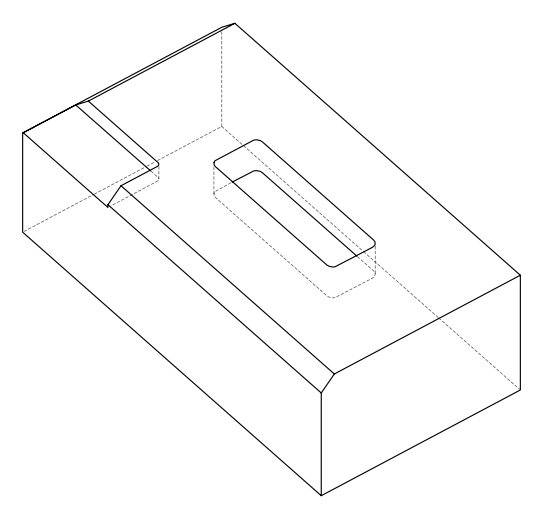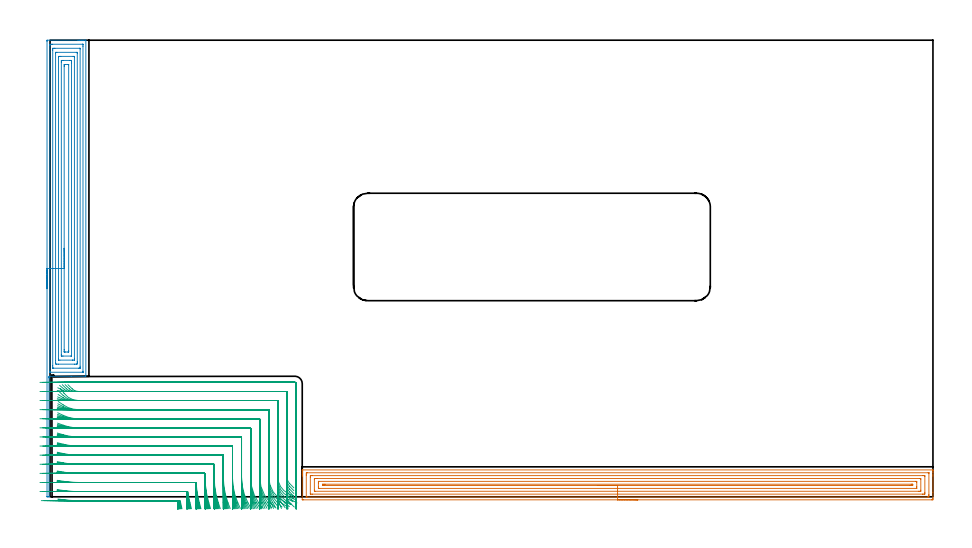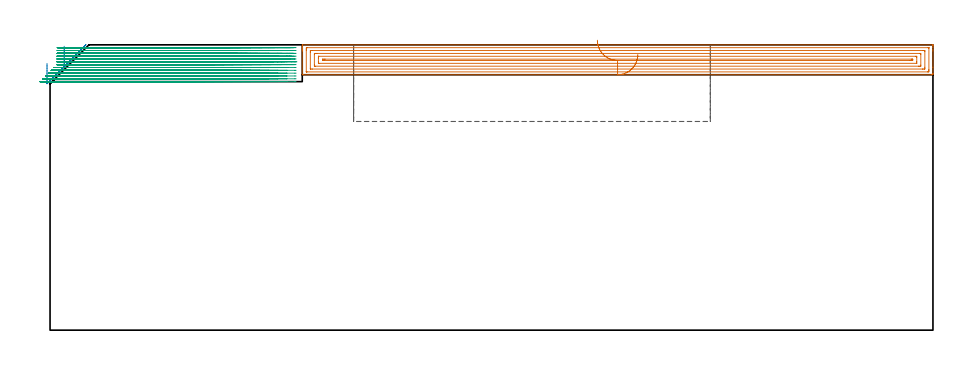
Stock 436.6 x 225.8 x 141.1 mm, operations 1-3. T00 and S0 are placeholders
(PLAN: 4 operations, 2 tool changes, 103.2 min)
(1 AREA_MILL | FG_CHAMFER_SURFACE | UGT0205_001 | 15.18 min | 34937 mm3)
(2 AREA_MILL_1 | FG_CHAMFER_SURFACE_1 | UGT0205_001 | 10.13 min | 39127 mm3)
(3 MILL_CORNER_NOTCH_RECTANGULAR | CORNER_NOTCH_RECTANGULAR | UGT0201_014 | Follow Part, ap 1.5, ae 75% | 49.8 min | 125986 mm3)
(4 MILL_RECTANGULAR_POCKET | POCKET_RECTANGULAR_STRAIGHT | NXT0201_011 | Follow Part, ap 3, ae 75% | 28.13 min | 353610 mm3)
(TOOL UGT0205_001 | Chamfer Mill 20 x 3 x 45 deg. | D20 FL50 Z2)
(TOOL UGT0201_014 | End mill 6 mm | D6 FL24 Z4)
(TOOL NXT0201_011 | ENDMILL 12mm [2P460-1200-NA 1630] | D12 FL38 Z6)
(OP 1 AREA_MILL)
G17 G21 G94 G90
T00 M6
G54
G17 G0 G90 X290.65 Y-1.5 S1061 M3
G43 Z151.1 H0
Z136.3
G94 G1 X290.612 Z135.428 F250.
X290.498 Z134.564
X290.309 Z133.712
X290.047 Z132.88
X289.713 Z132.074
X289.31 Z131.3
X288.842 Z130.564
X288.31 Z129.872
X287.721 Z129.229
X287.078 Z128.64
X286.386 Z128.108
X285.65 Z127.64
X284.876 Z127.237
X284.07 Z126.903
X283.238 Z126.641
X282.387 Z126.452
X281.522 Z126.338
X280.65 Z126.3
X125.31
X124.805 Y-1.495 Z126.303
X124.71 Y-1.492 Z126.306
X124.7 Y-1.392 Z126.405
Y10.284 Z138.078
Y10.84 Z138.637
Y11.161 Z138.957
Y11.717 Z139.513
Y12.037 Z139.832
Y12.679 Z140.479
Y13.018 Z140.817
X124.703 Y13.161 Z140.953
X124.71 Y13.298 Z141.089
X124.863 Y13.3 Z141.1
X436.437
X436.59 Y13.298 Z141.089
X436.597 Y13.161 Z140.953
X436.6 Y13.018 Z140.817
Y12.679 Z140.478
Y12.037 Z139.832
Y10.84 Z138.637
Y10.284 Z138.078
Y2.232 Z130.03
Y-0.836 Z126.961
X436.596 Y-1.114 Z126.683
X436.59 Y-1.492 Z126.305
X436.379 Y-1.496 Z126.302
X435.99 Y-1.5 Z126.3
X280.65
Y-0.086 Z127.714
X127.095 Y-0.085 Z127.715
X126.939 Y-0.084 Z127.716
X126.746 Y-0.079 Z127.721
X126.709 Y-0.076 Z127.724
X126.705 Y-0.049 Z127.751
X126.702 Y-0.02 Z127.78
X126.7 Y0.151 Z127.951
Y10.672 Z138.472
X126.703 Y11.161 Z138.961
X126.709 Y11.54 Z139.34
X126.736 Y11.879 Z139.679
X127.095 Y11.884 Z139.684
X127.25 Y11.885 Z139.685
X434.205
X434.361 Y11.884 Z139.684
X434.554 Y11.879 Z139.679
X434.591 Y11.876 Z139.676
X434.595 Y11.849 Z139.649
X434.598 Y11.82 Z139.62
X434.6 Y11.649 Z139.449
Y1.128 Z128.928
X434.597 Y0.639 Z128.439
X434.591 Y0.26 Z128.06
X434.564 Y-0.079 Z127.721
X434.205 Y-0.084 Z127.716
X434.05 Y-0.085 Z127.715
X280.65 Y-0.086 Z127.714
Y1.328 Z129.128
X129.774 Y1.329 Z129.129
X129.068 Y1.332 Z129.132
X128.881 Y1.335 Z129.135
X128.71 Y1.345 Z129.145
X128.705 Y1.516 Z129.316
X128.701 Y1.693 Z129.493
X128.7 Y9.584 Z137.384
X128.705 Y10.284 Z138.084
X128.707 Y10.455 Z138.255
X128.881 Y10.464 Z138.264
X129.584 Y10.47 Z138.27
X129.774 Y10.471 Z138.271
X431.526
X432.232 Y10.468 Z138.268
X432.419 Y10.464 Z138.264
X432.59 Y10.455 Z138.255
X432.595 Y10.284 Z138.084
X432.599 Y10.108 Z137.908
X432.6 Y2.216 Z130.016
X432.595 Y1.516 Z129.316
X432.593 Y1.345 Z129.145
X432.419 Y1.335 Z129.135
X431.716 Y1.33 Z129.13
X431.526 Y1.329 Z129.129
X280.65 Y1.328 Z129.128
Y2.743 Z130.543
X131.202
X130.834 Y2.747 Z130.547
X130.767 Y2.75 Z130.55
X130.71 Y2.759 Z130.559
X130.7 Y3.27 Z131.07
Y8.53 Z136.33
X130.707 Y8.952 Z136.752
X130.71 Y9.05 Z136.85
X130.844 Y9.054 Z136.854
X131.024 Y9.056 Z136.856
X131.559 Y9.057 Z136.857
X131.915
X430.098
X430.466 Y9.053 Z136.853
X430.533 Y9.05 Z136.85
X430.59 Y9.041 Z136.841
X430.6 Y8.53 Z136.33
Y3.27 Z131.07
X430.593 Y2.848 Z130.648
X430.59 Y2.75 Z130.55
X430.456 Y2.746 Z130.546
X430.276 Y2.744 Z130.544
X429.741 Y2.743 Z130.543
X429.385
X280.65
Y4.157 Z131.957
X133.334
X132.903 Y4.164 Z131.964
X132.71 Y4.176 Z131.976
X132.707 Y4.288 Z132.088
X132.701 Y4.779 Z132.579
Y6.777 Z134.577
X132.703 Y7.406 Z135.206
X132.71 Y7.62 Z135.42
X132.718 Y7.637 Z135.437
X132.739 Y7.639 Z135.439
X132.793 Y7.641 Z135.441
X132.904 Y7.642 Z135.442
X427.966 Y7.643 Z135.443
X428.397 Y7.636 Z135.436
X428.59 Y7.624 Z135.424
X428.593 Y7.512 Z135.312
X428.599 Y7.021 Z134.821
Y5.023 Z132.823
X428.597 Y4.394 Z132.194
X428.59 Y4.181 Z131.981
X428.582 Y4.163 Z131.963
X428.561 Y4.161 Z131.961
X428.507 Y4.159 Z131.959
X428.397 Y4.158 Z131.958
X280.65 Y4.157 Z131.957
Y5.571 Z133.371
X135.465
X135.13 Y5.572 Z133.372
X134.796 Y5.576 Z133.376
X134.71 Y5.579 Z133.379
X134.705 Y5.647 Z133.447
X134.701 Y5.759 Z133.559
Y5.9 Z133.7
X134.705 Y6.111 Z133.911
X134.71 Y6.211 Z134.011
X134.802 Y6.223 Z134.023
X135.13 Y6.226 Z134.026
X135.688 Y6.229 Z134.029
X136.023
X425.835
X426.17 Y6.228 Z134.028
X426.504 Y6.224 Z134.024
X426.59 Y6.222 Z134.022
X426.595 Y6.153 Z133.953
X426.599 Y6.041 Z133.841
Y5.9 Z133.7
X426.595 Y5.689 Z133.489
X426.59 Y5.589 Z133.389
X426.498 Y5.577 Z133.377
X426.17 Y5.574 Z133.374
X425.612 Y5.571 Z133.371
X425.277
X280.65
X279.778 Z133.409
X278.914 Z133.523
X278.062 Z133.712
X277.23 Z133.974
X276.424 Z134.308
X275.65 Z134.711
X274.914 Z135.18
X274.222 Z135.711
X273.579 Z136.3
X272.99 Z136.943
X272.458 Z137.635
X271.99 Z138.371
X271.587 Z139.145
X271.253 Z139.951
X270.991 Z140.783
X270.802 Z141.635
X270.688 Z142.5
X270.65 Z143.371
G0 Z151.1
M5
M2
(OP 2 AREA_MILL_1)
G17 G21 G94 G90
T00 M6
G54
G17 G0 G90 X-1.5 Y102.9 S1061 M3
G43 Z151.1 H0
Z131.9
G94 G1 Y102.938 Z131.028 F250.
Y103.052 Z130.164
Y103.241 Z129.312
Y103.503 Z128.48
Y103.837 Z127.674
Y104.24 Z126.9
Y104.708 Z126.164
Y105.24 Z125.472
Y105.829 Z124.829
Y106.472 Z124.24
Y107.164 Z123.708
Y107.9 Z123.24
Y108.674 Z122.837
Y109.48 Z122.503
Y110.312 Z122.241
Y111.164 Z122.052
Y112.028 Z121.938
Y112.9 Z121.9
Y225.21
X-1.495 Y225.71 Z121.903
X-1.491 Y225.79 Z121.906
X-1.406 Y225.8 Z121.991
X13.801 Z137.196
X14.394 Z137.791
X14.678 Z138.075
X15.271 Z138.668
X15.555 Z138.951
X16.123 Z139.523
X16.432 Z139.832
X17.309 Z140.708
X17.447 Z140.846
X17.576 Y225.797 Z140.968
X17.698 Y225.79 Z141.089
X17.7 Y225.656 Z141.1
Y59.865
X17.696 Y59.61 Z141.09
X17.468 Y59.6 Z140.863
X10.471 Z133.869
X-0.5 Z122.9
Y59.419
Y59.09 Z122.899
X-0.49 Y58.883 Z122.889
X-0.5 Y58.793 Z122.9
Y0.144
X-0.503 Y0.01 Z122.888
X-0.553 Y0.007 Z122.839
X-0.895 Y0. Z122.505
X-1.094 Z122.305
X-1.42 Z121.979
X-1.495 Y0.01 Z121.904
X-1.5 Y0.021 Z121.9
Y112.9
X-0.086 Z123.314
X-0.085 Y223.277 Z123.315
X-0.084 Y223.427 Z123.316
X-0.079 Y223.789 Z123.321
X0.281 Y223.797 Z123.681
X0.645 Y223.799 Z124.045
X1.155 Y223.8 Z124.555
X16.066 Z139.466
X16.221 Y223.798 Z139.621
X16.246 Y223.796 Z139.646
X16.27 Y223.79 Z139.67
X16.279 Y223.785 Z139.679
X16.28 Y223.766 Z139.68
X16.285 Y223.577 Z139.685
Y223.427
X16.286 Y222.685 Z139.686
X16.285 Y62.093 Z139.685
X16.283 Y61.722 Z139.683
X16.281 Y61.63 Z139.681
X16.279 Y61.615 Z139.679
X16.26 Y61.61 Z139.66
X16.202 Y61.605 Z139.602
X16.04 Y61.601 Z139.44
X0.253 Y61.6 Z123.653
X-0.012 Y61.603 Z123.388
X-0.072 Y61.607 Z123.328
X-0.079 Y61.61 Z123.321
X-0.082 Y61.617 Z123.318
X-0.084 Y61.646 Z123.316
X-0.085 Y61.705 Z123.315
X-0.086 Y61.944 Z123.314
Y112.9
X1.328 Z124.728
X1.329 Y220.95 Z124.729
X1.331 Y221.645 Z124.731
X1.333 Y221.742 Z124.733
X1.335 Y221.783 Z124.735
X1.377 Y221.792 Z124.777
X1.522 Y221.796 Z124.922
X2.246 Y221.8 Z125.646
X2.399 Z125.799
X14.526 Y221.799 Z137.926
X14.678 Y221.797 Z138.078
X14.831 Y221.791 Z138.231
X14.865 Y221.788 Z138.265
X14.867 Y221.762 Z138.267
X14.87 Y221.71 Z138.27
X14.871 Y221.645 Z138.271
Y221.448
Y64.571
X14.869 Y63.876 Z138.269
X14.867 Y63.684 Z138.267
X14.865 Y63.623 Z138.265
X14.813 Y63.61 Z138.213
X14.678 Y63.607 Z138.078
X14.072 Y63.601 Z137.472
X1.522 Z124.922
X1.431 Y63.603 Z124.831
X1.359 Y63.607 Z124.759
X1.341 Y63.609 Z124.741
X1.335 Y63.626 Z124.735
X1.333 Y63.68 Z124.733
X1.33 Y63.876 Z124.73
X1.329 Y64.072 Z124.729
X1.328 Y64.767 Z124.728
Y112.9
X2.743 Z126.143
Y219.512
X2.745 Y219.693 Z126.145
X2.747 Y219.758 Z126.147
X2.749 Y219.787 Z126.149
X2.767 Y219.79 Z126.167
X2.868 Y219.794 Z126.268
X3.276 Y219.8 Z126.676
X3.337 Z126.737
X12.985 Z136.385
X13.333 Y219.794 Z136.733
X13.42 Y219.79 Z136.82
X13.451 Y219.784 Z136.851
X13.453 Y219.757 Z136.853
X13.455 Y219.683 Z136.855
X13.457 Y219.32 Z136.857
Y66.9
X13.456 Y66.55 Z136.856
X13.454 Y66.012 Z136.854
X13.45 Y65.659 Z136.85
X12.977 Y65.604 Z136.377
X12.924 Y65.603 Z136.324
X12.104 Y65.6 Z135.504
X4.211 Z127.611
X3.331 Y65.602 Z126.731
X3.276 Y65.606 Z126.676
X2.75 Y65.659 Z126.15
X2.745 Y66.198 Z126.145
X2.743 Y67.441 Z126.143
Y112.9
X4.157 Z127.557
Y217.184
X4.159 Y217.632 Z127.559
X4.162 Y217.742 Z127.562
X4.164 Y217.788 Z127.564
X4.227 Y217.791 Z127.627
X4.43 Y217.798 Z127.83
X5.03 Y217.8 Z128.43
X5.305 Z128.705
X11.445 Z134.845
X11.902 Y217.795 Z135.302
X11.999 Y217.791 Z135.399
X12.036 Y217.787 Z135.436
X12.038 Y217.741 Z135.438
X12.04 Y217.632 Z135.44
X12.043 Y217.192 Z135.443
Y68.337
X12.041 Y67.889 Z135.441
X12.038 Y67.668 Z135.438
X12.036 Y67.62 Z135.436
X11.993 Y67.61 Z135.393
X11.887 Y67.604 Z135.287
X11.17 Y67.6 Z134.57
X11.014 Z134.414
X4.873 Z128.273
X4.263 Y67.608 Z127.663
X4.196 Y67.61 Z127.596
X4.164 Y67.62 Z127.564
X4.162 Y67.668 Z127.562
X4.159 Y67.888 Z127.559
X4.157 Y68.329 Z127.557
Y112.9
X5.571 Z128.971
Y214.855
X5.573 Y215.405 Z128.973
X5.576 Y215.742 Z128.976
X5.578 Y215.786 Z128.978
X5.616 Y215.79 Z129.016
X5.713 Y215.795 Z129.113
X5.907 Y215.798 Z129.307
X6.396 Y215.8 Z129.796
X9.904 Z133.304
X10.293 Z133.693
X10.422 Y215.799 Z133.822
X10.526 Y215.795 Z133.926
X10.594 Y215.79 Z133.994
X10.622 Y215.784 Z134.022
X10.623 Y215.746 Z134.023
X10.627 Y215.405 Z134.027
X10.628 Y215.064 Z134.028
X10.629 Y214.514 Z134.029
X10.628 Y69.775 Z134.028
X10.626 Y69.66 Z134.026
X10.622 Y69.621 Z134.022
X10.62 Y69.61 Z134.02
X10.609 Y69.607 Z134.009
X10.546 Y69.603 Z133.946
X10.293 Y69.601 Z133.693
X6.414 Y69.6 Z129.814
X5.907 Y69.603 Z129.307
X5.738 Y69.605 Z129.138
X5.604 Y69.61 Z129.004
X5.578 Y69.623 Z128.978
X5.575 Y69.676 Z128.975
X5.573 Y69.774 Z128.973
X5.572 Y70.115 Z128.972
X5.571 Y70.457 Z128.971
Y112.9
X6.985 Z130.385
Y212.731
X6.987 Y213.417 Z130.387
X6.989 Y213.622 Z130.389
X6.992 Y213.784 Z130.392
X7.312 Y213.795 Z130.712
X7.488 Y213.799 Z130.888
X8.713 Z132.113
X9.063 Y213.796 Z132.463
X9.162 Y213.792 Z132.562
X9.209 Y213.788 Z132.609
X9.21 Y213.779 Z132.61
X9.213 Y213.721 Z132.613
X9.214 Y213.622 Z132.614
Y72.102
X9.213 Y71.898 Z132.613
X9.211 Y71.726 Z132.611
X9.208 Y71.642 Z132.608
X9.203 Y71.61 Z132.603
X9.125 Y71.607 Z132.525
X8.83 Y71.601 Z132.23
X7.661 Z131.061
X7.074 Y71.604 Z130.474
X7.015 Y71.61 Z130.415
X6.992 Y71.618 Z130.392
X6.989 Y71.69 Z130.389
X6.987 Y71.898 Z130.387
X6.985 Y72.585 Z130.385
Y72.789
Y112.9
Y113.772 Z130.423
Y114.636 Z130.537
Y115.488 Z130.726
Y116.32 Z130.988
Y117.126 Z131.322
Y117.9 Z131.725
Y118.636 Z132.194
Y119.328 Z132.725
Y119.971 Z133.314
Y120.56 Z133.957
Y121.092 Z134.65
Y121.56 Z135.385
Y121.963 Z136.159
Y122.297 Z136.965
Y122.559 Z137.797
Y122.748 Z138.649
Y122.862 Z139.514
Y122.9 Z140.385
G0 Z151.1
M5
M2
(OP 3 MILL_CORNER_NOTCH_RECTANGULAR)
G17 G21 G94 G90
T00 M6
G54
G17 G0 G90 X65.253 Y-5.928 S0 M3
G43 Z151.1 H0
Z139.7
G94 G1 X64.601 Y-3. F250.
G2 X64.415 Y-2.135 R58.5 F500.
G3 X64.126 Y-1.9 R0.3
G1 X14.12
G2 X6.873 Y-1.449 R58.5
G1 X3.896 Y-1.078 F250.
G0 Z151.1
X69.927 Y-5.916
Z139.7
G1 X69.221 Y-3.
G2 X68.207 Y2.345 R54. F500.
G3 X67.914 Y2.6 R0.3
G1 X14.12
G2 X6.5 Y3.14 R54.
G1 X3.53 Y3.564 F250.
G0 Z151.1
X74.635 Y-5.899
Z139.7
G1 X73.863 Y-3.
G2 X72.285 Y6.822 R49.5 F500.
G3 X71.99 Y7.1 R0.3
G1 X14.12
G2 X6.5 Y7.69 R49.5
G1 X3.536 Y8.152 F250.
G0 Z151.1
X79.385 Y-5.878
Z139.7
G1 X78.536 Y-3.
G2 X76.7 Y9.724 R45. F500.
G1 Y11.304
G3 X76.404 Y11.6 R0.3
G1 X14.12
G2 X6.5 Y12.25 R45.
G1 X3.543 Y12.758 F250.
G0 Z151.1
X84.193 Y-5.848
Z139.7
G1 X83.251 Y-3.
G2 X81.2 Y9.724 R40.5 F500.
G1 Y15.804
G3 X80.904 Y16.1 R0.3
G1 X14.12
G2 X6.5 Y16.823 R40.5
G1 X3.554 Y17.388 F250.
G0 Z151.1
X89.084 Y-5.806
Z139.7
G1 X88.024 Y-3.
G2 X85.7 Y9.724 R36. F500.
G1 Y20.304
G3 X85.404 Y20.6 R0.3
G1 X14.12
G2 X6.5 Y21.416 R36.
G1 X3.568 Y22.051 F250.
G0 Z151.1
X94.096 Y-5.744
Z139.7
G1 X92.884 Y-3.
G2 X90.2 Y9.724 R31.5 F500.
G1 Y24.804
G3 X89.904 Y25.1 R0.3
G1 X14.12
G2 X6.5 Y26.036 R31.5
G1 X3.589 Y26.761 F250.
G0 Z151.1
X99.3 Y-5.646
Z139.7
G1 X97.886 Y-3.
G2 X94.7 Y9.724 R27. F500.
G1 Y29.303
G3 X94.403 Y29.6 R0.3
G1 X14.12
G2 X6.5 Y30.698 R27.
G1 X3.622 Y31.544 F250.
G0 Z151.1
X104.84 Y-5.474
Z139.7
G1 X103.144 Y-3.
G2 X99.2 Y9.724 R22.5 F500.
G1 Y33.803
G3 X98.903 Y34.1 R0.3
G1 X14.12
G2 X6.5 Y35.43 R22.5
G1 X3.677 Y36.446 F250.
G0 Z151.1
X111.089 Y-5.122
Z139.7
G1 X108.968 Y-3.
G2 X103.7 Y9.724 R18. F500.
G1 Y38.303
G3 X103.403 Y38.6 R0.3
G1 X14.12
G2 X6.5 Y40.293 R18.
G1 X3.782 Y41.563 F250.
G0 Z151.1
X118.933 Y-3.825
Z139.7
G1 X116.194 Y-2.602
G2 X108.2 Y9.724 R13.5 F500.
G1 Y42.803
G3 X107.903 Y43.1 R0.3
G1 X14.12
G2 X6.5 Y45.456 R13.5
G1 X4.024 Y47.15 F250.
G0 Z151.1
X120.387 Y0.329
Z139.7
G1 X117.7 Y1.662
G2 X112.7 Y9.724 R9. F500.
G1 Y47.303
G3 X112.403 Y47.6 R0.3
G1 X14.12
G2 X6.896 Y51.232 R9.
G1 X5.107 Y53.64 F250.
G0 Z151.1
X120.563 Y4.437
Z139.7
G1 X118.473 Y6.588
G2 X117.2 Y9.724 R4.5 F500.
G1 Y51.803
G3 X116.903 Y52.1 R0.3
G1 X14.12
G2 X10.986 Y53.371 R4.5
G1 X8.833 Y55.46 F250.
G0 Z151.1
X121.7 Y6.724
Z139.7
G1 Y9.724
Y56. F500.
G3 X121.1 Y56.6 R0.6
G1 X14.12
X11.12 F250.
G0 Z151.1
X64.887 Y-5.943
Z138.3
G1 X64.306 Y-3.
G2 X64.144 Y-2.142 R58.5 F500.
G3 X63.854 Y-1.9 R0.3
G1 X12.721
G2 X6.973 Y-1.617 R58.5
G1 X3.988 Y-1.322 F250.
G0 Z151.1
X69.53 Y-5.933
Z138.3
G1 X68.901 Y-3.
G2 X68.033 Y2.338 R54. F500.
G3 X67.739 Y2.6 R0.3
G1 X12.721
G2 X6.5 Y2.96 R54.
G1 X3.52 Y3.305 F250.
G0 Z151.1
X74.199 Y-5.92
Z138.3
G1 X73.513 Y-3.
G2 X72.223 Y6.813 R49.5 F500.
G3 X71.927 Y7.1 R0.3
G1 X12.721
G2 X6.5 Y7.492 R49.5
G1 X3.524 Y7.869 F250.
G0 Z151.1
X78.903 Y-5.903
Z138.3
G1 X78.148 Y-3.
G2 X76.7 Y8.323 R45. F500.
G1 Y11.304
G3 X76.404 Y11.6 R0.3
G1 X12.721
G2 X6.5 Y12.032 R45.
G1 X3.529 Y12.447 F250.
G0 Z151.1
X83.654 Y-5.88
Z138.3
G1 X82.815 Y-3.
G2 X81.2 Y8.323 R40.5 F500.
G1 Y15.804
G3 X80.904 Y16.1 R0.3
G1 X12.721
G2 X6.5 Y16.581 R40.5
G1 X3.536 Y17.041 F250.
G0 Z151.1
X88.471 Y-5.848
Z138.3
G1 X87.527 Y-3.
G2 X85.7 Y8.323 R36. F500.
G1 Y20.304
G3 X85.404 Y20.6 R0.3
G1 X12.721
G2 X6.5 Y21.142 R36.
G1 X3.545 Y21.66 F250.
G0 Z151.1
X93.384 Y-5.799
Z138.3
G1 X92.306 Y-3.
G2 X90.2 Y8.323 R31.5 F500.
G1 Y24.804
G3 X89.904 Y25.1 R0.3
G1 X12.721
G2 X6.5 Y25.72 R31.5
G1 X3.559 Y26.313 F250.
G0 Z151.1
X98.447 Y-5.723
Z138.3
G1 X97.189 Y-3.
G2 X94.7 Y8.323 R27. F500.
G1 Y29.303
G3 X94.403 Y29.6 R0.3
G1 X12.721
G2 X6.5 Y30.326 R27.
G1 X3.581 Y31.018 F250.
G0 Z151.1
X103.767 Y-5.592
Z138.3
G1 X102.257 Y-3.
G2 X99.2 Y8.323 R22.5 F500.
G1 Y33.803
G3 X98.903 Y34.1 R0.3
G1 X12.721
G2 X6.5 Y34.977 R22.5
G1 X3.617 Y35.806 F250.
G0 Z151.1
X109.595 Y-5.332
Z138.3
G1 X107.708 Y-3.
G2 X103.7 Y8.323 R18. F500.
G1 Y38.303
G3 X103.403 Y38.6 R0.3
G1 X12.721
G2 X6.5 Y39.709 R18.
G1 X3.685 Y40.746 F250.
G0 Z151.1
X116.865 Y-4.634
Z138.3
G1 X114.349 Y-3.
G2 X108.2 Y8.323 R13.5 F500.
G1 Y42.803
G3 X107.903 Y43.1 R0.3
G1 X12.721
G2 X6.5 Y44.619 R13.5
G1 X3.837 Y46.001 F250.
G0 Z151.1
X120.388 Y-1.072
Z138.3
G1 X117.7 Y0.261
G2 X112.7 Y8.323 R9. F500.
G1 Y47.303
G3 X112.403 Y47.6 R0.3
G1 X12.721
G2 X6.5 Y50.096 R9.
G1 X4.332 Y52.169 F250.
G0 Z151.1
X120.563 Y3.036
Z138.3
G1 X118.473 Y5.187
G2 X117.2 Y8.323 R4.5 F500.
G1 Y51.803
G3 X116.903 Y52.1 R0.3
G1 X12.721
G2 X9.584 Y53.374 R4.5
G1 X7.433 Y55.465 F250.
G0 Z151.1
X121.7 Y5.323
Z138.3
G1 Y8.323
Y56. F500.
G3 X121.1 Y56.6 R0.6
G1 X12.721
X9.721 F250.
G0 Z151.1
X64.557 Y-5.957
Z136.9
G1 X64.048 Y-3.
G2 X63.908 Y-2.149 R58.5 F500.
G3 X63.617 Y-1.9 R0.3
G1 X11.316
G2 X7.06 Y-1.745 R58.5
G1 X4.068 Y-1.527 F250.
G0 Z151.1
X69.171 Y-5.949
Z136.9
G1 X68.619 Y-3.
G2 X67.896 Y2.33 R54. F500.
G3 X67.601 Y2.6 R0.3
G1 X11.316
G2 X6.5 Y2.815 R54.
G1 X3.512 Y3.083 F250.
G0 Z151.1
X73.806 Y-5.939
Z136.9
G1 X73.205 Y-3.
G2 X72.2 Y6.805 R49.5 F500.
G3 X71.904 Y7.1 R0.3
G1 X11.316
G2 X6.5 Y7.335 R49.5
G1 X3.514 Y7.627 F250.
G0 Z151.1
X78.469 Y-5.926
Z136.9
G1 X77.808 Y-3.
G2 X76.7 Y6.923 R45. F500.
G1 Y11.304
G3 X76.404 Y11.6 R0.3
G1 X11.316
G2 X6.5 Y11.858 R45.
G1 X3.517 Y12.179 F250.
G0 Z151.1
X83.169 Y-5.909
Z136.9
G1 X82.434 Y-3.
G2 X81.2 Y6.923 R40.5 F500.
G1 Y15.804
G3 X80.904 Y16.1 R0.3
G1 X11.316
G2 X6.5 Y16.387 R40.5
G1 X3.521 Y16.744 F250.
G0 Z151.1
X87.921 Y-5.884
Z136.9
G1 X87.094 Y-3.
G2 X85.7 Y6.923 R36. F500.
G1 Y20.304
G3 X85.404 Y20.6 R0.3
G1 X11.316
G2 X6.5 Y20.924 R36.
G1 X3.527 Y21.325 F250.
G0 Z151.1
X92.749 Y-5.847
Z136.9
G1 X91.804 Y-3.
G2 X90.2 Y6.923 R31.5 F500.
G1 Y24.804
G3 X89.904 Y25.1 R0.3
G1 X11.316
G2 X6.5 Y25.47 R31.5
G1 X3.535 Y25.929 F250.
G0 Z151.1
X97.692 Y-5.79
Z136.9
G1 X96.589 Y-3.
G2 X94.7 Y6.923 R27. F500.
G1 Y29.303
G3 X94.403 Y29.6 R0.3
G1 X11.316
G2 X6.5 Y30.033 R27.
G1 X3.548 Y30.568 F250.
G0 Z151.1
X102.829 Y-5.693
Z136.9
G1 X101.506 Y-3.
G2 X99.2 Y6.923 R22.5 F500.
G1 Y33.803
G3 X98.903 Y34.1 R0.3
G1 X11.316
G2 X6.5 Y34.621 R22.5
G1 X3.569 Y35.264 F250.
G0 Z151.1
X108.336 Y-5.503
Z136.9
G1 X106.682 Y-3.
G2 X103.7 Y6.923 R18. F500.
G1 Y38.303
G3 X103.403 Y38.6 R0.3
G1 X11.316
G2 X6.5 Y39.256 R18.
G1 X3.609 Y40.059 F250.
G0 Z151.1
X114.751 Y-5.034
Z136.9
G1 X112.546 Y-3.
G2 X108.2 Y6.923 R13.5 F500.
G1 Y42.803
G3 X107.903 Y43.1 R0.3
G1 X11.316
G2 X6.5 Y43.988 R13.5
G1 X3.697 Y45.058 F250.
G0 Z151.1
X120.168 Y-2.44
Z136.9
G1 X117.513 Y-1.044
G2 X112.7 Y6.923 R9. F500.
G1 Y47.303
G3 X112.403 Y47.6 R0.3
G1 X11.316
G2 X6.5 Y48.997 R9.
G1 X3.966 Y50.602 F250.
G0 Z151.1
X120.56 Y1.636
Z136.9
G1 X118.471 Y3.789
G2 X117.2 Y6.923 R4.5 F500.
G1 Y51.803
G3 X116.903 Y52.1 R0.3
G1 X11.316
G2 X8.186 Y53.367 R4.5
G1 X6.03 Y55.453 F250.
G0 Z151.1
X121.7 Y3.923
Z136.9
G1 Y6.923
Y56. F500.
G3 X121.1 Y56.6 R0.6
G1 X11.316
X8.316 F250.
G0 Z151.1
X64.261 Y-5.968
Z135.5
G1 X63.824 Y-3.
G2 X63.706 Y-2.156 R58.5 F500.
G3 X63.414 Y-1.9 R0.3
G1 X9.92
G2 X7.125 Y-1.833 R58.5
G1 X4.129 Y-1.69 F250.
G0 Z151.1
X68.85 Y-5.962
Z135.5
G1 X68.377 Y-3.
G2 X67.795 Y2.322 R54. F500.
G3 X67.5 Y2.6 R0.3
G1 X9.92
G2 X6.5 Y2.708 R54.
G1 X3.506 Y2.898 F250.
G0 Z151.1
X73.456 Y-5.955
Z135.5
G1 X72.939 Y-3.
G2 X72.2 Y5.523 R49.5 F500.
G1 Y6.804
G3 X71.904 Y7.1 R0.3
G1 X9.92
G2 X6.5 Y7.218 R49.5
G1 X3.507 Y7.426 F250.
G0 Z151.1
X78.083 Y-5.946
Z135.5
G1 X77.514 Y-3.
G2 X76.7 Y5.523 R45. F500.
G1 Y11.304
G3 X76.404 Y11.6 R0.3
G1 X9.92
G2 X6.5 Y11.73 R45.
G1 X3.509 Y11.958 F250.
G0 Z151.1
X82.738 Y-5.933
Z135.5
G1 X82.107 Y-3.
G2 X81.2 Y5.523 R40.5 F500.
G1 Y15.804
G3 X80.904 Y16.1 R0.3
G1 X9.92
G2 X6.5 Y16.245 R40.5
G1 X3.511 Y16.498 F250.
G0 Z151.1
X87.434 Y-5.915
Z135.5
G1 X86.723 Y-3.
G2 X85.7 Y5.523 R36. F500.
G1 Y20.304
G3 X85.404 Y20.6 R0.3
G1 X9.92
G2 X6.5 Y20.763 R36.
G1 X3.514 Y21.048 F250.
G0 Z151.1
X92.187 Y-5.888
Z135.5
G1 X91.375 Y-3.
G2 X90.2 Y5.523 R31.5 F500.
G1 Y24.804
G3 X89.904 Y25.1 R0.3
G1 X9.92
G2 X6.5 Y25.286 R31.5
G1 X3.518 Y25.612 F250.
G0 Z151.1
X97.027 Y-5.847
Z135.5
G1 X96.08 Y-3.
G2 X94.7 Y5.523 R27. F500.
G1 Y29.303
G3 X94.403 Y29.6 R0.3
G1 X9.92
G2 X6.5 Y29.818 R27.
G1 X3.524 Y30.198 F250.
G0 Z151.1
X102.013 Y-5.776
Z135.5
G1 X100.877 Y-3.
G2 X99.2 Y5.523 R22.5 F500.
G1 Y33.803
G3 X98.903 Y34.1 R0.3
G1 X9.92
G2 X6.5 Y34.361 R22.5
G1 X3.535 Y34.818 F250.
G0 Z151.1
X107.266 Y-5.642
Z135.5
G1 X105.846 Y-3.
G2 X103.7 Y5.523 R18. F500.
G1 Y38.303
G3 X103.403 Y38.6 R0.3
G1 X9.92
G2 X6.5 Y38.928 R18.
G1 X3.555 Y39.498 F250.
G0 Z151.1
X113.124 Y-5.327
Z135.5
G1 X111.23 Y-3.
G2 X108.2 Y5.523 R13.5 F500.
G1 Y42.803
G3 X107.903 Y43.1 R0.3
G1 X9.92
G2 X6.5 Y43.54 R13.5
G1 X3.598 Y44.301 F250.
G0 Z151.1
X119.411 Y-3.684
Z135.5
G1 X116.878 Y-2.076
G2 X112.7 Y5.523 R9. F500.
G1 Y47.303
G3 X112.403 Y47.6 R0.3
G1 X9.92
G2 X6.5 Y48.275 R9.
G1 X3.725 Y49.415 F250.
G0 Z151.1
X120.558 Y0.236
Z135.5
G1 X118.47 Y2.39
G2 X117.2 Y5.523 R4.5 F500.
G1 Y51.803
G3 X116.903 Y52.1 R0.3
G1 X9.92
G2 X6.997 Y53.179 R4.5
G1 X4.716 Y55.128 F250.
G0 Z151.1
X121.7 Y2.523
Z135.5
G1 Y5.523
Y56. F500.
G3 X121.1 Y56.6 R0.6
G1 X9.92
X6.92 F250.
G0 Z151.1
X63.983 Y-5.978
Z134.1
G1 X63.623 Y-3.
G2 X63.528 Y-2.164 R58.5 F500.
G3 X63.235 Y-1.9 R0.3
G1 X8.519
G2 X7.166 Y-1.884 R58.5
G1 X4.166 Y-1.815 F250.
G0 Z151.1
X68.549 Y-5.975
Z134.1
G1 X68.159 Y-3.
G2 X67.727 Y2.314 R54. F500.
G3 X67.432 Y2.6 R0.3
G1 X8.519
G2 X6.5 Y2.638 R54.
G1 X3.502 Y2.75 F250.
G0 Z151.1
X73.127 Y-5.97
Z134.1
G1 X72.701 Y-3.
G2 X72.2 Y4.024 R49.5 F500.
G1 Y6.804
G3 X71.904 Y7.1 R0.3
G1 X8.519
G2 X6.5 Y7.141 R49.5
G1 X3.502 Y7.264 F250.
G0 Z151.1
X77.72 Y-5.963
Z134.1
G1 X77.252 Y-3.
G2 X76.7 Y4.024 R45. F500.
G1 Y11.304
G3 X76.404 Y11.6 R0.3
G1 X8.519
G2 X6.5 Y11.645 R45.
G1 X3.503 Y11.78 F250.
G0 Z151.1
X82.334 Y-5.955
Z134.1
G1 X81.814 Y-3.
G2 X81.2 Y4.024 R40.5 F500.
G1 Y15.804
G3 X80.904 Y16.1 R0.3
G1 X8.519
G2 X6.5 Y16.15 R40.5
G1 X3.504 Y16.3 F250.
G0 Z151.1
X86.977 Y-5.942
Z134.1
G1 X86.392 Y-3.
G2 X85.7 Y4.024 R36. F500.
G1 Y20.304
G3 X85.404 Y20.6 R0.3
G1 X8.519
G2 X6.5 Y20.657 R36.
G1 X3.505 Y20.825 F250.
G0 Z151.1
X91.662 Y-5.924
Z134.1
G1 X90.993 Y-3.
G2 X90.2 Y4.024 R31.5 F500.
G1 Y24.804
G3 X89.904 Y25.1 R0.3
G1 X8.519
G2 X6.5 Y25.165 R31.5
G1 X3.506 Y25.357 F250.
G0 Z151.1
X96.41 Y-5.897
Z134.1
G1 X95.63 Y-3.
G2 X94.7 Y4.024 R27. F500.
G1 Y29.303
G3 X94.403 Y29.6 R0.3
G1 X8.519
G2 X6.5 Y29.676 R27.
G1 X3.508 Y29.9 F250.
G0 Z151.1
X101.261 Y-5.85
Z134.1
G1 X100.325 Y-3.
G2 X99.2 Y4.024 R22.5 F500.
G1 Y33.803
G3 X98.903 Y34.1 R0.3
G1 X8.519
G2 X6.5 Y34.191 R22.5
G1 X3.512 Y34.46 F250.
G0 Z151.1
X106.298 Y-5.762
Z134.1
G1 X105.127 Y-3.
G2 X103.7 Y4.024 R18. F500.
G1 Y38.303
G3 X103.403 Y38.6 R0.3
G1 X8.519
G2 X6.5 Y38.714 R18.
G1 X3.519 Y39.05 F250.
G0 Z151.1
X111.732 Y-5.562
Z134.1
G1 X110.171 Y-3.
G2 X108.2 Y4.024 R13.5 F500.
G1 Y42.803
G3 X107.903 Y43.1 R0.3
G1 X8.519
G2 X6.5 Y43.252 R13.5
G1 X3.534 Y43.701 F250.
G0 Z151.1
X118.345 Y-4.849
Z134.1
G1 X116.019 Y-2.956
G2 X112.7 Y4.024 R9. F500.
G1 Y47.303
G3 X112.403 Y47.6 R0.3
G1 X8.519
G2 X6.5 Y47.829 R9.
G1 X3.576 Y48.503 F250.
G0 Z151.1
X121.07 Y-1.347
Z134.1
G1 X118.785 Y0.597
G2 X117.2 Y4.024 R4.5 F500.
G1 Y51.803
G3 X116.903 Y52.1 R0.3
G1 X8.519
G2 X6.5 Y52.579 R4.5
G1 X3.819 Y53.925 F250.
G0 Z151.1
X121.7 Y1.024
Z134.1
G1 Y4.024
Y56. F500.
G3 X121.1 Y56.6 R0.6
G1 X8.519
X5.519 F250.
G0 Z151.1
X63.721 Y-5.987
Z132.7
G1 X63.446 Y-3.
G2 X63.376 Y-2.172 R58.5 F500.
G3 X63.082 Y-1.9 R0.3
G1 X7.178
X4.178 F250.
G0 Z151.1
X68.265 Y-5.985
Z132.7
G1 X67.967 Y-3.
G2 X67.7 Y2.305 R54. F500.
G3 X67.404 Y2.6 R0.3
G1 X7.134
G2 X6.5 Y2.604 R54.
G1 X3.5 Y2.639 F250.
G0 Z151.1
X72.816 Y-5.982
Z132.7
G1 X72.491 Y-3.
G2 X72.2 Y2.362 R49.5 F500.
G1 Y6.804
G3 X71.904 Y7.1 R0.3
G1 X7.134
G2 X6.5 Y7.104 R49.5
G1 X3.5 Y7.142 F250.
G0 Z151.1
X77.378 Y-5.979
Z132.7
G1 X77.021 Y-3.
G2 X76.7 Y2.362 R45. F500.
G1 Y11.304
G3 X76.404 Y11.6 R0.3
G1 X7.134
G2 X6.5 Y11.604 R45.
G1 X3.5 Y11.647 F250.
G0 Z151.1
X81.954 Y-5.974
Z132.7
G1 X81.557 Y-3.
G2 X81.2 Y2.362 R40.5 F500.
G1 Y15.804
G3 X80.904 Y16.1 R0.3
G1 X7.134
G2 X6.5 Y16.105 R40.5
G1 X3.5 Y16.152 F250.
G0 Z151.1
X86.548 Y-5.967
Z132.7
G1 X86.102 Y-3.
G2 X85.7 Y2.362 R36. F500.
G1 Y20.304
G3 X85.404 Y20.6 R0.3
G1 X7.134
G2 X6.5 Y20.606 R36.
G1 X3.5 Y20.658 F250.
G0 Z151.1
X91.17 Y-5.956
Z132.7
G1 X90.66 Y-3.
G2 X90.2 Y2.362 R31.5 F500.
G1 Y24.804
G3 X89.904 Y25.1 R0.3
G1 X7.134
G2 X6.5 Y25.106 R31.5
G1 X3.501 Y25.167 F250.
G0 Z151.1
X95.834 Y-5.94
Z132.7
G1 X95.238 Y-3.
G2 X94.7 Y2.362 R27. F500.
G1 Y29.303
G3 X94.403 Y29.6 R0.3
G1 X7.134
G2 X6.5 Y29.607 R27.
G1 X3.501 Y29.678 F250.
G0 Z151.1
X100.563 Y-5.914
Z132.7
G1 X99.848 Y-3.
G2 X99.2 Y2.362 R22.5 F500.
G1 Y33.803
G3 X98.903 Y34.1 R0.3
G1 X7.134
G2 X6.5 Y34.109 R22.5
G1 X3.501 Y34.193 F250.
G0 Z151.1
X105.411 Y-5.864
Z132.7
G1 X104.517 Y-3.
G2 X103.7 Y2.362 R18. F500.
G1 Y38.303
G3 X103.403 Y38.6 R0.3
G1 X7.134
G2 X6.5 Y38.611 R18.
G1 X3.502 Y38.717 F250.
G0 Z151.1
X110.502 Y-5.753
Z132.7
G1 X109.311 Y-3.
G2 X108.2 Y2.362 R13.5 F500.
G1 Y42.803
G3 X107.903 Y43.1 R0.3
G1 X7.134
G2 X6.5 Y43.115 R13.5
G1 X3.503 Y43.256 F250.
G0 Z151.1
X116.259 Y-5.409
Z132.7
G1 X114.472 Y-3.
G2 X112.7 Y2.362 R9. F500.
G1 Y47.303
G3 X112.403 Y47.6 R0.3
G1 X7.134
G2 X6.5 Y47.622 R9.
G1 X3.507 Y47.834 F250.
G0 Z151.1
X122.101 Y-3.031
Z132.7
G1 X119.489 Y-1.557
G2 X117.2 Y2.362 R4.5 F500.
G1 Y51.803
G3 X116.903 Y52.1 R0.3
G1 X7.134
G2 X6.5 Y52.145 R4.5
G1 X3.53 Y52.568 F250.
G0 Z151.1
X121.7 Y-0.638
Z132.7
G1 Y2.362
Y56. F500.
G3 X121.1 Y56.6 R0.6
G1 X7.134
X4.134 F250.
G0 Z151.1
X63.46 Y-5.995
Z131.3
G1 X63.292 Y-3.
G2 X63.252 Y-2.183 R58.5 F500.
G3 X62.957 Y-1.9 R0.3
G1 X7.078
X4.078 F250.
G0 Z151.1
X67.981 Y-5.994
Z131.3
G1 X67.799 Y-3.
G2 X67.7 Y0.275 R54. F500.
G1 Y2.304
G3 X67.404 Y2.6 R0.3
G1 X6.4
X3.4 F250.
G0 Z151.1
X72.507 Y-5.993
Z131.3
G1 X72.308 Y-3.
G2 X72.2 Y0.275 R49.5 F500.
G1 Y6.804
G3 X71.904 Y7.1 R0.3
G1 X6.4
X3.4 F250.
G0 Z151.1
X77.038 Y-5.992
Z131.3
G1 X76.819 Y-3.
G2 X76.7 Y0.275 R45. F500.
G1 Y11.304
G3 X76.404 Y11.6 R0.3
G1 X6.4
X3.4 F250.
G0 Z151.1
X81.575 Y-5.99
Z131.3
G1 X81.333 Y-3.
G2 X81.2 Y0.275 R40.5 F500.
G1 Y15.804
G3 X80.904 Y16.1 R0.3
G1 X6.4
X3.4 F250.
G0 Z151.1
X86.122 Y-5.988
Z131.3
G1 X85.849 Y-3.
G2 X85.7 Y0.275 R36. F500.
G1 Y20.304
G3 X85.404 Y20.6 R0.3
G1 X6.4
X3.4 F250.
G0 Z151.1
X90.683 Y-5.984
Z131.3
G1 X90.371 Y-3.
G2 X90.2 Y0.275 R31.5 F500.
G1 Y24.804
G3 X89.904 Y25.1 R0.3
G1 X6.4
X3.4 F250.
G0 Z151.1
X95.263 Y-5.978
Z131.3
G1 X94.899 Y-3.
G2 X94.7 Y0.275 R27. F500.
G1 Y29.303
G3 X94.403 Y29.6 R0.3
G1 X6.4
X3.4 F250.
G0 Z151.1
X99.876 Y-5.968
Z131.3
G1 X99.44 Y-3.
G2 X99.2 Y0.275 R22.5 F500.
G1 Y33.803
G3 X98.903 Y34.1 R0.3
G1 X6.4
X3.4 F250.
G0 Z151.1
X104.546 Y-5.95
Z131.3
G1 X104. Y-3.
G2 X103.7 Y0.275 R18. F500.
G1 Y38.303
G3 X103.403 Y38.6 R0.3
G1 X6.4
X3.4 F250.
G0 Z151.1
X109.331 Y-5.91
Z131.3
G1 X108.603 Y-3.
G2 X108.2 Y0.275 R13.5 F500.
G1 Y42.803
G3 X107.903 Y43.1 R0.3
G1 X6.4
X3.4 F250.
G0 Z151.1
X114.409 Y-5.794
Z131.3
G1 X113.317 Y-3.
G2 X112.7 Y0.275 R9. F500.
G1 Y47.303
G3 X112.403 Y47.6 R0.3
G1 X6.4
X3.4 F250.
G0 Z151.1
X120.778 Y-5.054
Z131.3
G1 X118.602 Y-2.989
G2 X117.2 Y0.275 R4.5 F500.
G1 Y51.803
G3 X116.903 Y52.1 R0.3
G1 X6.4
X3.4 F250.
G0 Z151.1
X121.7 Y-2.725
Z131.3
G1 Y0.275
Y56. F500.
G3 X121.1 Y56.6 R0.6
G1 X6.4
X3.4 F250.
G0 Z151.1
X63.24 Y-6.
Z129.9
G1 X63.204 Y-3.
G2 X63.2 Y-2.3 R58.5 F500.
G1 Y-2.195
G3 X62.905 Y-1.9 R0.3
G1 X5.679
X2.679 F250.
G0 Z151.1
X67.743 Y-6.
Z129.9
G1 X67.705 Y-3.
G2 X67.7 Y-2.3 R54. F500.
G1 Y2.304
G3 X67.404 Y2.6 R0.3
G1 X5.
X2. F250.
G0 Z151.1
X72.247 Y-6.
Z129.9
G1 X72.205 Y-3.
G2 X72.2 Y-2.3 R49.5 F500.
G1 Y6.804
G3 X71.904 Y7.1 R0.3
G1 X5.
X2. F250.
G0 Z151.1
X76.752 Y-6.
Z129.9
G1 X76.705 Y-3.
G2 X76.7 Y-2.3 R45. F500.
G1 Y11.304
G3 X76.404 Y11.6 R0.3
G1 X5.
X2. F250.
G0 Z151.1
X81.258 Y-6.
Z129.9
G1 X81.206 Y-3.
G2 X81.2 Y-2.3 R40.5 F500.
G1 Y15.804
G3 X80.904 Y16.1 R0.3
G1 X5.
X2. F250.
G0 Z151.1
X85.765 Y-5.999
Z129.9
G1 X85.707 Y-3.
G2 X85.7 Y-2.3 R36. F500.
G1 Y20.304
G3 X85.404 Y20.6 R0.3
G1 X5.
X2. F250.
G0 Z151.1
X90.274 Y-5.999
Z129.9
G1 X90.208 Y-3.
G2 X90.2 Y-2.3 R31.5 F500.
G1 Y24.804
G3 X89.904 Y25.1 R0.3
G1 X5.
X2. F250.
G0 Z151.1
X94.787 Y-5.999
Z129.9
G1 X94.709 Y-3.
G2 X94.7 Y-2.3 R27. F500.
G1 Y29.303
G3 X94.403 Y29.6 R0.3
G1 X5.
X2. F250.
G0 Z151.1
X99.304 Y-5.999
Z129.9
G1 X99.211 Y-3.
G2 X99.2 Y-2.3 R22.5 F500.
G1 Y33.803
G3 X98.903 Y34.1 R0.3
G1 X5.
X2. F250.
G0 Z151.1
X103.83 Y-5.998
Z129.9
G1 X103.714 Y-3.
G2 X103.7 Y-2.3 R18. F500.
G1 Y38.303
G3 X103.403 Y38.6 R0.3
G1 X5.
X2. F250.
G0 Z151.1
X108.374 Y-5.996
Z129.9
G1 X108.218 Y-3.
G2 X108.2 Y-2.3 R13.5 F500.
G1 Y42.803
G3 X107.903 Y43.1 R0.3
G1 X5.
X2. F250.
G0 Z151.1
X112.961 Y-5.991
Z129.9
G1 X112.727 Y-3.
G2 X112.7 Y-2.3 R9. F500.
G1 Y47.303
G3 X112.403 Y47.6 R0.3
G1 X5.
X2. F250.
G0 Z151.1
X117.722 Y-5.963
Z129.9
G1 X117.255 Y-3.
G2 X117.2 Y-2.3 R4.5 F500.
G1 Y51.803
G3 X116.903 Y52.1 R0.3
G1 X5.
X2. F250.
G0 Z151.1
X121.7 Y-5.3
Z129.9
G1 Y-2.3
Y56. F500.
G3 X121.1 Y56.6 R0.6
G1 X5.
X2. F250.
G0 Z151.1
X63.202 Y-6.
Z128.5
G1 X63.2 Y-3.
Y-2.969 F500.
Y-2.195
G3 X62.905 Y-1.9 R0.3
G1 X4.279
X1.279 F250.
G0 Z151.1
X67.702 Y-6.
Z128.5
G1 X67.7 Y-3.
Y-2.969 F500.
Y2.304
G3 X67.404 Y2.6 R0.3
G1 X3.6
X0.6 F250.
G0 Z151.1
X72.202 Y-6.
Z128.5
G1 X72.2 Y-3.
Y-2.969 F500.
Y6.804
G3 X71.904 Y7.1 R0.3
G1 X3.6
X0.6 F250.
G0 Z151.1
X76.702 Y-6.
Z128.5
G1 X76.7 Y-3.
Y-2.969 F500.
Y11.304
G3 X76.404 Y11.6 R0.3
G1 X3.6
X0.6 F250.
G0 Z151.1
X81.202 Y-6.
Z128.5
G1 X81.2 Y-3.
Y-2.969 F500.
Y15.804
G3 X80.904 Y16.1 R0.3
G1 X3.6
X0.6 F250.
G0 Z151.1
X85.703 Y-6.
Z128.5
G1 X85.7 Y-3.
Y-2.969 F500.
Y20.304
G3 X85.404 Y20.6 R0.3
G1 X3.6
X0.6 F250.
G0 Z151.1
X90.203 Y-6.
Z128.5
G1 X90.2 Y-3.
Y-2.969 F500.
Y24.804
G3 X89.904 Y25.1 R0.3
G1 X3.6
X0.6 F250.
G0 Z151.1
X94.703 Y-6.
Z128.5
G1 X94.7 Y-3.
Y-2.969 F500.
Y29.303
G3 X94.403 Y29.6 R0.3
G1 X3.6
X0.6 F250.
G0 Z151.1
X99.204 Y-6.
Z128.5
G1 X99.2 Y-3.
Y-2.969 F500.
Y33.803
G3 X98.903 Y34.1 R0.3
G1 X3.6
X0.6 F250.
G0 Z151.1
X103.705 Y-6.
Z128.5
G1 X103.7 Y-3.
Y-2.969 F500.
Y38.303
G3 X103.403 Y38.6 R0.3
G1 X3.6
X0.6 F250.
G0 Z151.1
X108.207 Y-6.
Z128.5
G1 X108.2 Y-3.
Y-2.969 F500.
Y42.803
G3 X107.903 Y43.1 R0.3
G1 X3.6
X0.6 F250.
G0 Z151.1
X112.71 Y-6.
Z128.5
G1 X112.7 Y-3.
Y-2.969 F500.
Y47.303
G3 X112.403 Y47.6 R0.3
G1 X3.6
X0.6 F250.
G0 Z151.1
X117.221 Y-6.
Z128.5
G1 X117.2 Y-3.
Y-2.969 F500.
Y51.803
G3 X116.903 Y52.1 R0.3
G1 X3.6
X0.6 F250.
G0 Z151.1
X121.7 Y-5.969
Z128.5
G1 Y-2.969
Y56. F500.
G3 X121.1 Y56.6 R0.6
G1 X3.6
X0.6 F250.
G0 Z151.1
X63.2 Y-6.
Z127.1
G1 Y-3.
Y-2.195 F500.
G3 X62.905 Y-1.9 R0.3
G1 X2.879
X-0.121 F250.
G0 Z151.1
X67.7 Y-6.
Z127.1
G1 Y-3.
Y2.304 F500.
G3 X67.404 Y2.6 R0.3
G1 X2.201
X-0.799 F250.
G0 Z151.1
X72.2 Y-6.
Z127.1
G1 Y-3.
Y6.804 F500.
G3 X71.904 Y7.1 R0.3
G1 X2.201
X-0.799 F250.
G0 Z151.1
X76.7 Y-6.
Z127.1
G1 Y-3.
Y11.304 F500.
G3 X76.404 Y11.6 R0.3
G1 X2.201
X-0.799 F250.
G0 Z151.1
X81.2 Y-6.
Z127.1
G1 Y-3.
Y15.804 F500.
G3 X80.904 Y16.1 R0.3
G1 X2.201
X-0.799 F250.
G0 Z151.1
X85.7 Y-6.
Z127.1
G1 Y-3.
Y20.304 F500.
G3 X85.404 Y20.6 R0.3
G1 X2.201
X-0.799 F250.
G0 Z151.1
X90.2 Y-6.
Z127.1
G1 Y-3.
Y24.804 F500.
G3 X89.904 Y25.1 R0.3
G1 X2.201
X-0.799 F250.
G0 Z151.1
X94.7 Y-6.
Z127.1
G1 Y-3.
Y29.303 F500.
G3 X94.403 Y29.6 R0.3
G1 X2.2
X-0.8 F250.
G0 Z151.1
X99.2 Y-6.
Z127.1
G1 Y-3.
Y33.803 F500.
G3 X98.903 Y34.1 R0.3
G1 X2.2
X-0.8 F250.
G0 Z151.1
X103.7 Y-6.
Z127.1
G1 Y-3.
Y38.303 F500.
G3 X103.403 Y38.6 R0.3
G1 X2.2
X-0.8 F250.
G0 Z151.1
X108.2 Y-6.
Z127.1
G1 Y-3.
Y42.803 F500.
G3 X107.903 Y43.1 R0.3
G1 X2.2
X-0.8 F250.
G0 Z151.1
X112.7 Y-6.
Z127.1
G1 Y-3.
Y47.303 F500.
G3 X112.403 Y47.6 R0.3
G1 X2.2
X-0.8 F250.
G0 Z151.1
X117.2 Y-6.
Z127.1
G1 Y-3.
Y51.803 F500.
G3 X116.903 Y52.1 R0.3
G1 X2.2
X-0.8 F250.
G0 Z151.1
X121.7 Y-6.
Z127.1
G1 Y-3.
Y56. F500.
G3 X121.1 Y56.6 R0.6
G1 X2.2
X-0.8 F250.
G0 Z151.1
X63.2 Y-6.
Z125.7
G1 Y-3.
Y-2.195 F500.
G3 X62.905 Y-1.9 R0.3
G1 X1.479
X-1.521 F250.
G0 Z151.1
X67.7 Y-6.
Z125.7
G1 Y-3.
Y2.304 F500.
G3 X67.404 Y2.6 R0.3
G1 X0.801
X-2.199 F250.
G0 Z151.1
X72.2 Y-6.
Z125.7
G1 Y-3.
Y6.804 F500.
G3 X71.904 Y7.1 R0.3
G1 X0.801
X-2.199 F250.
G0 Z151.1
X76.7 Y-6.
Z125.7
G1 Y-3.
Y11.304 F500.
G3 X76.404 Y11.6 R0.3
G1 X0.801
X-2.199 F250.
G0 Z151.1
X81.2 Y-6.
Z125.7
G1 Y-3.
Y15.804 F500.
G3 X80.904 Y16.1 R0.3
G1 X0.801
X-2.199 F250.
G0 Z151.1
X85.7 Y-6.
Z125.7
G1 Y-3.
Y20.304 F500.
G3 X85.404 Y20.6 R0.3
G1 X0.801
X-2.199 F250.
G0 Z151.1
X90.2 Y-6.
Z125.7
G1 Y-3.
Y24.804 F500.
G3 X89.904 Y25.1 R0.3
G1 X0.801
X-2.199 F250.
G0 Z151.1
X94.7 Y-6.
Z125.7
G1 Y-3.
Y29.303 F500.
G3 X94.403 Y29.6 R0.3
G1 X0.801
X-2.199 F250.
G0 Z151.1
X99.2 Y-6.
Z125.7
G1 Y-3.
Y33.803 F500.
G3 X98.903 Y34.1 R0.3
G1 X0.801
X-2.199 F250.
G0 Z151.1
X103.7 Y-6.
Z125.7
G1 Y-3.
Y38.303 F500.
G3 X103.403 Y38.6 R0.3
G1 X0.801
X-2.199 F250.
G0 Z151.1
X108.2 Y-6.
Z125.7
G1 Y-3.
Y42.803 F500.
G3 X107.903 Y43.1 R0.3
G1 X0.8
X-2.2 F250.
G0 Z151.1
X112.7 Y-6.
Z125.7
G1 Y-3.
Y47.303 F500.
G3 X112.403 Y47.6 R0.3
G1 X0.8
X-2.2 F250.
G0 Z151.1
X117.2 Y-6.
Z125.7
G1 Y-3.
Y51.803 F500.
G3 X116.903 Y52.1 R0.3
G1 X0.8
X-2.2 F250.
G0 Z151.1
X121.7 Y-6.
Z125.7
G1 Y-3.
Y56. F500.
G3 X121.1 Y56.6 R0.6
G1 X0.8
X-2.2 F250.
G0 Z151.1
X63.2 Y-6.
Z124.3
G1 Y-3.
Y-2.195 F500.
G3 X62.905 Y-1.9 R0.3
G1 X0.079
X-2.921 F250.
G0 Z151.1
X67.7 Y-6.
Z124.3
G1 Y-3.
Y2.304 F500.
G3 X67.404 Y2.6 R0.3
G1 X-0.599
X-3.599 F250.
G0 Z151.1
X72.2 Y-6.
Z124.3
G1 Y-3.
Y6.804 F500.
G3 X71.904 Y7.1 R0.3
G1 X-0.599
X-3.599 F250.
G0 Z151.1
X76.7 Y-6.
Z124.3
G1 Y-3.
Y11.304 F500.
G3 X76.404 Y11.6 R0.3
G1 X-0.599
X-3.599 F250.
G0 Z151.1
X81.2 Y-6.
Z124.3
G1 Y-3.
Y15.804 F500.
G3 X80.904 Y16.1 R0.3
G1 X-0.599
X-3.599 F250.
G0 Z151.1
X85.7 Y-6.
Z124.3
G1 Y-3.
Y20.304 F500.
G3 X85.404 Y20.6 R0.3
G1 X-0.599
X-3.599 F250.
G0 Z151.1
X90.2 Y-6.
Z124.3
G1 Y-3.
Y24.804 F500.
G3 X89.904 Y25.1 R0.3
G1 X-0.599
X-3.599 F250.
G0 Z151.1
X94.7 Y-6.
Z124.3
G1 Y-3.
Y29.303 F500.
G3 X94.403 Y29.6 R0.3
G1 X-0.599
X-3.599 F250.
G0 Z151.1
X99.2 Y-6.
Z124.3
G1 Y-3.
Y33.803 F500.
G3 X98.903 Y34.1 R0.3
G1 X-0.599
X-3.599 F250.
G0 Z151.1
X103.7 Y-6.
Z124.3
G1 Y-3.
Y38.303 F500.
G3 X103.403 Y38.6 R0.3
G1 X-0.599
X-3.599 F250.
G0 Z151.1
X108.2 Y-6.
Z124.3
G1 Y-3.
Y42.803 F500.
G3 X107.903 Y43.1 R0.3
G1 X-0.599
X-3.599 F250.
G0 Z151.1
X112.7 Y-6.
Z124.3
G1 Y-3.
Y47.303 F500.
G3 X112.403 Y47.6 R0.3
G1 X-0.6
X-3.6 F250.
G0 Z151.1
X117.2 Y-6.
Z124.3
G1 Y-3.
Y51.803 F500.
G3 X116.903 Y52.1 R0.3
G1 X-0.6
X-3.6 F250.
G0 Z151.1
X121.7 Y-6.
Z124.3
G1 Y-3.
Y56. F500.
G3 X121.1 Y56.6 R0.6
G1 X-0.6
X-3.6 F250.
G0 Z151.1
X63.2 Y-6.
Z122.9
G1 Y-3.
Y-2.195 F500.
G3 X62.905 Y-1.9 R0.3
G1 X-1.32
X-4.32 F250.
G0 Z151.1
X67.7 Y-6.
Z122.9
G1 Y-3.
Y2.304 F500.
G3 X67.404 Y2.6 R0.3
G1 X-1.998
X-4.998 F250.
G0 Z151.1
X72.2 Y-6.
Z122.9
G1 Y-3.
Y6.804 F500.
G3 X71.904 Y7.1 R0.3
G1 X-1.998
X-4.998 F250.
G0 Z151.1
X76.7 Y-6.
Z122.9
G1 Y-3.
Y11.304 F500.
G3 X76.404 Y11.6 R0.3
G1 X-1.998
X-4.998 F250.
G0 Z151.1
X81.2 Y-6.
Z122.9
G1 Y-3.
Y15.804 F500.
G3 X80.904 Y16.1 R0.3
G1 X-1.998
X-4.998 F250.
G0 Z151.1
X85.7 Y-6.
Z122.9
G1 Y-3.
Y20.304 F500.
G3 X85.404 Y20.6 R0.3
G1 X-1.998
X-4.998 F250.
G0 Z151.1
X90.2 Y-6.
Z122.9
G1 Y-3.
Y24.804 F500.
G3 X89.904 Y25.1 R0.3
G1 X-1.998
X-4.998 F250.
G0 Z151.1
X94.7 Y-6.
Z122.9
G1 Y-3.
Y29.303 F500.
G3 X94.403 Y29.6 R0.3
G1 X-1.998
X-4.998 F250.
G0 Z151.1
X99.2 Y-6.
Z122.9
G1 Y-3.
Y33.803 F500.
G3 X98.903 Y34.1 R0.3
G1 X-1.998
X-4.998 F250.
G0 Z151.1
X103.7 Y-6.
Z122.9
G1 Y-3.
Y38.303 F500.
G3 X103.403 Y38.6 R0.3
G1 X-1.998
X-4.998 F250.
G0 Z151.1
X108.2 Y-6.
Z122.9
G1 Y-3.
Y42.803 F500.
G3 X107.903 Y43.1 R0.3
G1 X-1.998
X-4.998 F250.
G0 Z151.1
X112.7 Y-6.
Z122.9
G1 Y-3.
Y47.303 F500.
G3 X112.403 Y47.6 R0.3
G1 X-1.998
X-4.998 F250.
G0 Z151.1
X117.2 Y-6.
Z122.9
G1 Y-3.
Y51.803 F500.
G3 X116.903 Y52.1 R0.3
G1 X-1.998
X-4.998 F250.
G0 Z151.1
X121.7 Y-6.
Z122.9
G1 Y-3.
Y56. F500.
G3 X121.1 Y56.6 R0.6
G1 X-1.998
X-4.998 F250.
G0 Z151.1
M5
M2
